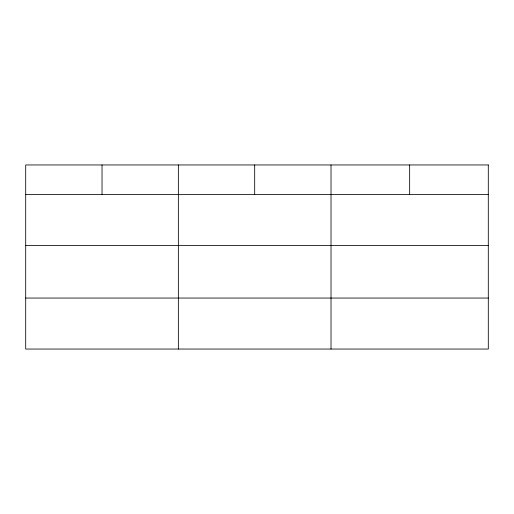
<?xml version="1.0" encoding="UTF-8"?>
<svg xmlns="http://www.w3.org/2000/svg" width="514" height="514" viewBox="0 0 514 514"><rect width="100%" height="100%" fill="white"/><g stroke="black" fill="none" stroke-linecap="round" stroke-linejoin="round"><path stroke-width="0.77" d="M25.7 194.51L488.3 194.51M25.7 245.506L488.3 245.506M25.7 298.049L488.3 298.049M409.658 164.955L409.658 194.51M331.016 164.955L331.016 349.045M254.687 164.955L254.687 194.51M178.358 164.955L178.358 349.045M102.029 164.955L102.029 194.51M488.3 164.955L25.7 164.955L25.7 349.045L488.3 349.045L488.3 164.955"/></g></svg>
